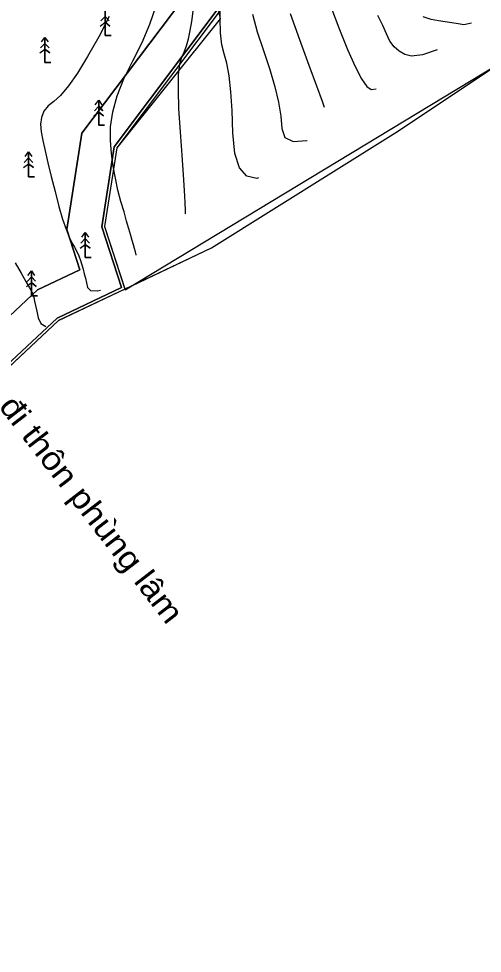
# Model space of a CAD drawing. Header units: metres. Extents: x 533049 to 537618, y 1849954 to 1852676.
# Drawn here: x 535637 to 535964, y 1850366 to 1851027 of the extents above; entities that cross this region are included whole.
import ezdxf

# ---------------------------------------------------------------- set-up
doc = ezdxf.new("R2010")
doc.units = ezdxf.units.M
doc.header["$LTSCALE"] = 2
for name, color, linetype, lineweight in [('21', 7, 'Continuous', 13), ('33', 7, 'Continuous', 13), ('46', 7, 'Continuous', 13), ('57', 7, 'Continuous', 13), ('60', 7, 'Continuous', 13), ('63', 7, 'Continuous', 13)]:
    doc.layers.add(name, color=color, linetype=linetype, lineweight=lineweight)

msp = doc.modelspace()

# ---------------------------------------------------------------- linework, layer by layer
at = {"layer": '33'}
for points in [[(535753.57, 1851041.56), (535681.53, 1850945.82), (535671.11, 1850877.79), (535680.26, 1850849.39), (535650.42, 1850835.16), (535602.61, 1850790.48), (535598.97, 1850795.17), (535542.22, 1850846.35), (535557.51, 1850861.65), (535497.94, 1850921.22), (535497.77, 1850921.32), (535505.76, 1850932.16), (535531.58, 1850976.88), (535460.02, 1851018.2), (535443.33, 1850995.53), (535439.07, 1850999.12), (535432.62, 1851004.76), (535426.61, 1851008.73), (535423.64, 1851025.33), (535415.63, 1851027.47)], [(535415.63, 1851027.47), (535423.64, 1851025.33), (535426.61, 1851008.73), (535432.62, 1851004.76), (535439.07, 1850999.12), (535443.33, 1850995.53), (535460.02, 1851018.2), (535531.58, 1850976.88), (535505.76, 1850932.16), (535497.77, 1850921.32), (535497.94, 1850921.22), (535557.51, 1850861.65), (535542.22, 1850846.35), (535598.97, 1850795.17), (535602.61, 1850790.48), (535650.42, 1850835.16), (535680.26, 1850849.39), (535671.11, 1850877.79), (535681.53, 1850945.82), (535753.57, 1851041.56)], [(535780.03, 1851036.81), (535704.34, 1850936.22), (535695.69, 1850879.75), (535709.54, 1850836.76), (535664.1, 1850815.09), (535599.79, 1850755)], [(535599.79, 1850755), (535664.1, 1850815.09), (535709.54, 1850836.76), (535695.69, 1850879.75), (535704.34, 1850936.22), (535780.03, 1851036.81)]]:
    msp.add_lwpolyline(points, dxfattribs=at)
at = {"layer": '46'}
msp.add_lwpolyline([(535782.24, 1851036.42), (535706.24, 1850935.42), (535697.74, 1850879.92), (535711.99, 1850835.71), (535773.24, 1850864.92), (535903.24, 1850946.42), (536051.24, 1851044.92)], dxfattribs=at)
at = {"layer": '57'}
for p, q in [((535694.95, 1851025.15), (535698.01, 1851028.35)), ((535698.01, 1851032.59), (535698.01, 1851014.92)), ((535700.99, 1851025.22), (535698.01, 1851028.35)), ((535694.53, 1851021.53), (535698.01, 1851024.31)), ((535701.42, 1851021.53), (535698.01, 1851024.31)), ((535655.51, 1851013.59), (535655.51, 1850995.92)), ((535698.01, 1851014.92), (535702.22, 1851014.92)), ((535652.45, 1851006.15), (535655.51, 1851009.35)), ((535658.49, 1851006.22), (535655.51, 1851009.35)), ((535652.03, 1851002.53), (535655.51, 1851005.31)), ((535658.92, 1851002.53), (535655.51, 1851005.31)), ((535655.51, 1850995.92), (535659.72, 1850995.92)), ((535693.51, 1850969.09), (535693.51, 1850951.42)), ((535690.03, 1850958.03), (535693.51, 1850960.81)), ((535690.45, 1850961.65), (535693.51, 1850964.85)), ((535696.49, 1850961.72), (535693.51, 1850964.85)), ((535696.92, 1850958.03), (535693.51, 1850960.81)), ((535693.51, 1850951.42), (535697.72, 1850951.42)), ((535640.95, 1850925.15), (535644.01, 1850928.35)), ((535644.01, 1850932.59), (535644.01, 1850914.92)), ((535646.99, 1850925.22), (535644.01, 1850928.35)), ((535640.53, 1850921.53), (535644.01, 1850924.31)), ((535647.42, 1850921.53), (535644.01, 1850924.31)), ((535644.01, 1850914.92), (535648.22, 1850914.92)), ((535684.01, 1850875.59), (535684.01, 1850857.92)), ((535680.95, 1850868.15), (535684.01, 1850871.35)), ((535686.99, 1850868.22), (535684.01, 1850871.35)), ((535680.53, 1850864.53), (535684.01, 1850867.31)), ((535687.42, 1850864.53), (535684.01, 1850867.31)), ((535684.01, 1850857.92), (535688.22, 1850857.92)), ((535646.01, 1850848.59), (535646.01, 1850830.92)), ((535642.95, 1850841.15), (535646.01, 1850844.35)), ((535648.99, 1850841.22), (535646.01, 1850844.35)), ((535642.53, 1850837.53), (535646.01, 1850840.31)), ((535649.42, 1850837.53), (535646.01, 1850840.31)), ((535646.01, 1850830.92), (535650.22, 1850830.92))]:
    msp.add_line(p, q, dxfattribs=at)
for points in [[(536033.24, 1851423.42), (535934.59, 1851426.62), (535909.25, 1851430.46), (535890.74, 1851425.42), (535873.74, 1851389.92), (535771.24, 1851398.92), (535729.55, 1851394.42), (535675.53, 1851367.86), (535720.74, 1851275.92), (535714.74, 1851255.42), (535661.74, 1851255.42), (535633.24, 1851300.92), (535581.74, 1851243.92), (535587.01, 1851204.59), (535667.24, 1851141.42), (535718.74, 1851139.92), (535765.24, 1851093.42), (535779.19, 1851026.75), (535706.24, 1850935.42), (535697.74, 1850879.92), (535712.15, 1850835.21), (536162.74, 1851108.23)], [(535890.74, 1851425.42), (535873.74, 1851389.92), (535771.24, 1851398.92), (535730.24, 1851392.42), (535676.24, 1851366.42), (535720.74, 1851275.92), (535714.74, 1851255.42), (535661.74, 1851255.42), (535633.24, 1851300.92), (535580.24, 1851244.42), (535586.74, 1851211.42), (535668.74, 1851139.92), (535718.74, 1851139.92), (535765.24, 1851093.42), (535782.24, 1851036.42), (535706.24, 1850935.42), (535697.74, 1850879.92), (535712.15, 1850835.21)], [(535872.1, 1851136.65), (535859.57, 1851115.27), (535850.28, 1851097.96), (535844.23, 1851084.72), (535841.41, 1851075.54), (535841.84, 1851070.44), (535844.32, 1851065.98), (535847.71, 1851058.73), (535851.98, 1851048.7), (535857.15, 1851035.87), (535863.21, 1851020.26), (535869.33, 1851004.92), (535874.64, 1850992.89), (535879.16, 1850984.18), (535882.89, 1850978.78), (535885.82, 1850976.71), (535889.44, 1850977.18)], [(535720, 1850859.65), (535719.92, 1850860.01), (535719.43, 1850862.06), (535718.82, 1850864.42), (535718.09, 1850867.09), (535717.24, 1850870.07), (535716.19, 1850873.68), (535714.87, 1850878.25), (535713.27, 1850883.76), (535711.4, 1850890.22), (535709.25, 1850897.63), (535707.12, 1850905.67), (535705.31, 1850913.99), (535703.82, 1850922.61), (535702.65, 1850931.51), (535701.79, 1850940.71), (535701.87, 1850950.44), (535703.49, 1850960.93), (535706.67, 1850972.18), (535711.39, 1850984.19), (535717.65, 1850996.97), (535724.18, 1851010.05), (535729.67, 1851022.99), (535734.13, 1851035.77)], [(535806.29, 1850914.27), (535805.13, 1850913.92), (535798.03, 1850915.48), (535792.85, 1850921.39), (535789.58, 1850931.62), (535788.23, 1850946.19), (535787.68, 1850961.8), (535786.8, 1850975.19), (535785.59, 1850986.34), (535784.05, 1850995.25), (535782.19, 1851001.93), (535780.5, 1851008.4), (535779.5, 1851016.67), (535779.19, 1851026.75), (535779.55, 1851038.64)], [(535700.94, 1851028.29), (535693.51, 1851013.94), (535685.73, 1850999.94), (535678.66, 1850988.39), (535672.31, 1850979.27), (535666.67, 1850972.6), (535661.74, 1850968.37), (535657.73, 1850965.1), (535654.85, 1850961.32), (535653.08, 1850957.02), (535652.43, 1850952.2), (535652.91, 1850946.87), (535654.12, 1850940.71), (535655.71, 1850933.4), (535657.67, 1850924.94), (535660, 1850915.34), (535662.7, 1850904.59), (535665.48, 1850894.08), (535668.06, 1850885.22), (535670.45, 1850878), (535672.64, 1850872.42), (535674.63, 1850868.48), (535676.43, 1850865.36), (535678.02, 1850862.25), (535679.42, 1850859.13), (535680.62, 1850856.02), (535681.62, 1850852.91), (535682.5, 1850849.78), (535683.32, 1850846.61), (535684.1, 1850843.41), (535684.83, 1850840.17), (535685.51, 1850836.88), (535687.63, 1850834.62), (535692.68, 1850834.44), (535694.85, 1850834.96)], [(535694.95, 1851025.15), (535698.01, 1851028.35), (535700.99, 1851025.22)], [(535702.22, 1851014.92), (535698.01, 1851014.92), (535698.01, 1851032.59)], [(535754.87, 1850888.86), (535754.77, 1850891.03), (535754.55, 1850896.81), (535754.08, 1850905.28), (535753.36, 1850916.42), (535752.4, 1850930.25), (535751.19, 1850946.75), (535750.18, 1850963.14), (535749.77, 1850976.61), (535749.99, 1850987.18), (535750.81, 1850994.82), (535752.26, 1850999.56), (535753.94, 1851003.19), (535755.48, 1851007.53), (535756.87, 1851012.58), (535758.12, 1851018.33), (535759.22, 1851024.79), (535760.24, 1851031.97)], [(535802.04, 1851030.01), (535805.32, 1851017.59), (535809.79, 1851004.19), (535814.36, 1850990.88), (535817.96, 1850978.72), (535820.59, 1850967.7), (535822.24, 1850957.84), (535822.92, 1850949.13), (535825.01, 1850942.76), (535830.9, 1850939.91), (535840.59, 1850940.59), (535840.85, 1850940.67)], [(535828.85, 1851030.35), (535835.37, 1851012.02), (535841.99, 1850993.86), (535847.29, 1850979.34), (535851.27, 1850968.46), (535852.81, 1850964.26)], [(535932.45, 1851004.8), (535922.17, 1851001.26), (535914.37, 1851000.24), (535909.72, 1851001.52), (535905.63, 1851003.73), (535902.11, 1851006.87), (535899.16, 1851010.95), (535896.78, 1851015.96), (535894.18, 1851021.97), (535890.55, 1851029.05)], [(535956.69, 1851023.63), (535951.36, 1851022.38), (535947.26, 1851023.05), (535942.9, 1851023.77), (535938.27, 1851024.53), (535933.37, 1851025.33), (535928.21, 1851026.18), (535922.64, 1851028.18)], [(535694.53, 1851021.53), (535698.01, 1851024.31), (535701.42, 1851021.53)], [(535653.09, 1851010.3), (535655.51, 1851013.59), (535657.78, 1851010.3)], [(535653.09, 1851010.3), (535655.51, 1851013.59), (535657.78, 1851010.3)], [(535659.72, 1850995.92), (535655.51, 1850995.92), (535655.51, 1851013.59)], [(535652.45, 1851006.15), (535655.51, 1851009.35), (535658.49, 1851006.22)], [(535652.03, 1851002.53), (535655.51, 1851005.31), (535658.92, 1851002.53)], [(535691.09, 1850965.8), (535693.51, 1850969.09), (535695.78, 1850965.8)], [(535691.09, 1850965.8), (535693.51, 1850969.09), (535695.78, 1850965.8)], [(535697.72, 1850951.42), (535693.51, 1850951.42), (535693.51, 1850969.09)], [(535690.03, 1850958.03), (535693.51, 1850960.81), (535696.92, 1850958.03)], [(535690.45, 1850961.65), (535693.51, 1850964.85), (535696.49, 1850961.72)], [(535640.95, 1850925.15), (535644.01, 1850928.35), (535646.99, 1850925.22)], [(535641.59, 1850929.3), (535644.01, 1850932.59), (535646.28, 1850929.3)], [(535641.59, 1850929.3), (535644.01, 1850932.59), (535646.28, 1850929.3)], [(535648.22, 1850914.92), (535644.01, 1850914.92), (535644.01, 1850932.59)], [(535640.53, 1850921.53), (535644.01, 1850924.31), (535647.42, 1850921.53)], [(535681.59, 1850872.3), (535684.01, 1850875.59), (535686.28, 1850872.3)], [(535681.59, 1850872.3), (535684.01, 1850875.59), (535686.28, 1850872.3)], [(535688.22, 1850857.92), (535684.01, 1850857.92), (535684.01, 1850875.59)], [(535680.95, 1850868.15), (535684.01, 1850871.35), (535686.99, 1850868.22)], [(535680.53, 1850864.53), (535684.01, 1850867.31), (535687.42, 1850864.53)], [(535634.44, 1850854.22), (535638.75, 1850847.04), (535642.19, 1850841.17), (535644.76, 1850836.59), (535646.46, 1850833.32), (535647.28, 1850831.35), (535647.72, 1850829.66), (535648.29, 1850827.23), (535648.98, 1850824.05), (535649.79, 1850820.14), (535650.73, 1850815.49), (535652.6, 1850811.43), (535656.23, 1850809.27)], [(535643.59, 1850845.3), (535646.01, 1850848.59), (535648.28, 1850845.3)], [(535643.59, 1850845.3), (535646.01, 1850848.59), (535648.28, 1850845.3)], [(535650.22, 1850830.92), (535646.01, 1850830.92), (535646.01, 1850848.59)], [(535642.95, 1850841.15), (535646.01, 1850844.35), (535648.99, 1850841.22)], [(535642.53, 1850837.53), (535646.01, 1850840.31), (535649.42, 1850837.53)]]:
    msp.add_lwpolyline(points, dxfattribs=at)
at = {"layer": '60'}
for points in [[(535782.24, 1851036.42), (535706.24, 1850935.42), (535697.74, 1850879.92), (535711.99, 1850835.71), (535773.24, 1850864.92), (535903.24, 1850946.42), (536051.24, 1851044.92)], [(535782.24, 1851036.42), (535706.24, 1850935.42), (535697.74, 1850879.92), (535711.99, 1850835.71), (535665.24, 1850813.42), (535599.55, 1850752.04), (535579.85, 1850777.4)]]:
    msp.add_lwpolyline(points, dxfattribs=at)
at = {"layer": '63'}
msp.add_lwpolyline([(536154.15, 1851837.61), (534610.33, 1852284.54), (534600.31, 1852290.54), (534590.7, 1852288.94), (534492.16, 1852324.08), (534334.22, 1852264.06), (534331.46, 1852261.17), (534130.24, 1851934.92), (533977.24, 1851648.42), (533635.79, 1851349.93), (533873.14, 1850873.11), (533992.12, 1850668.54), (534105.11, 1850436.65), (534145.61, 1850408.52), (534298.24, 1850375.42), (534676.74, 1850366.42), (535302.12, 1850496.66), (535596.71, 1850749.44), (535598.06, 1850750.65), (535665.24, 1850813.42), (535773.24, 1850864.92), (535903.24, 1850946.42), (536051.24, 1851044.92)], dxfattribs=at)

# ---------------------------------------------------------------- texts
at = {"layer": '21', "width": 1.15}
msp.add_text('đi thôn phùng lâm', height=16, rotation=307.666, dxfattribs=at).set_placement((535622.44, 1850752.64))

doc.saveas('drawing.dxf')
